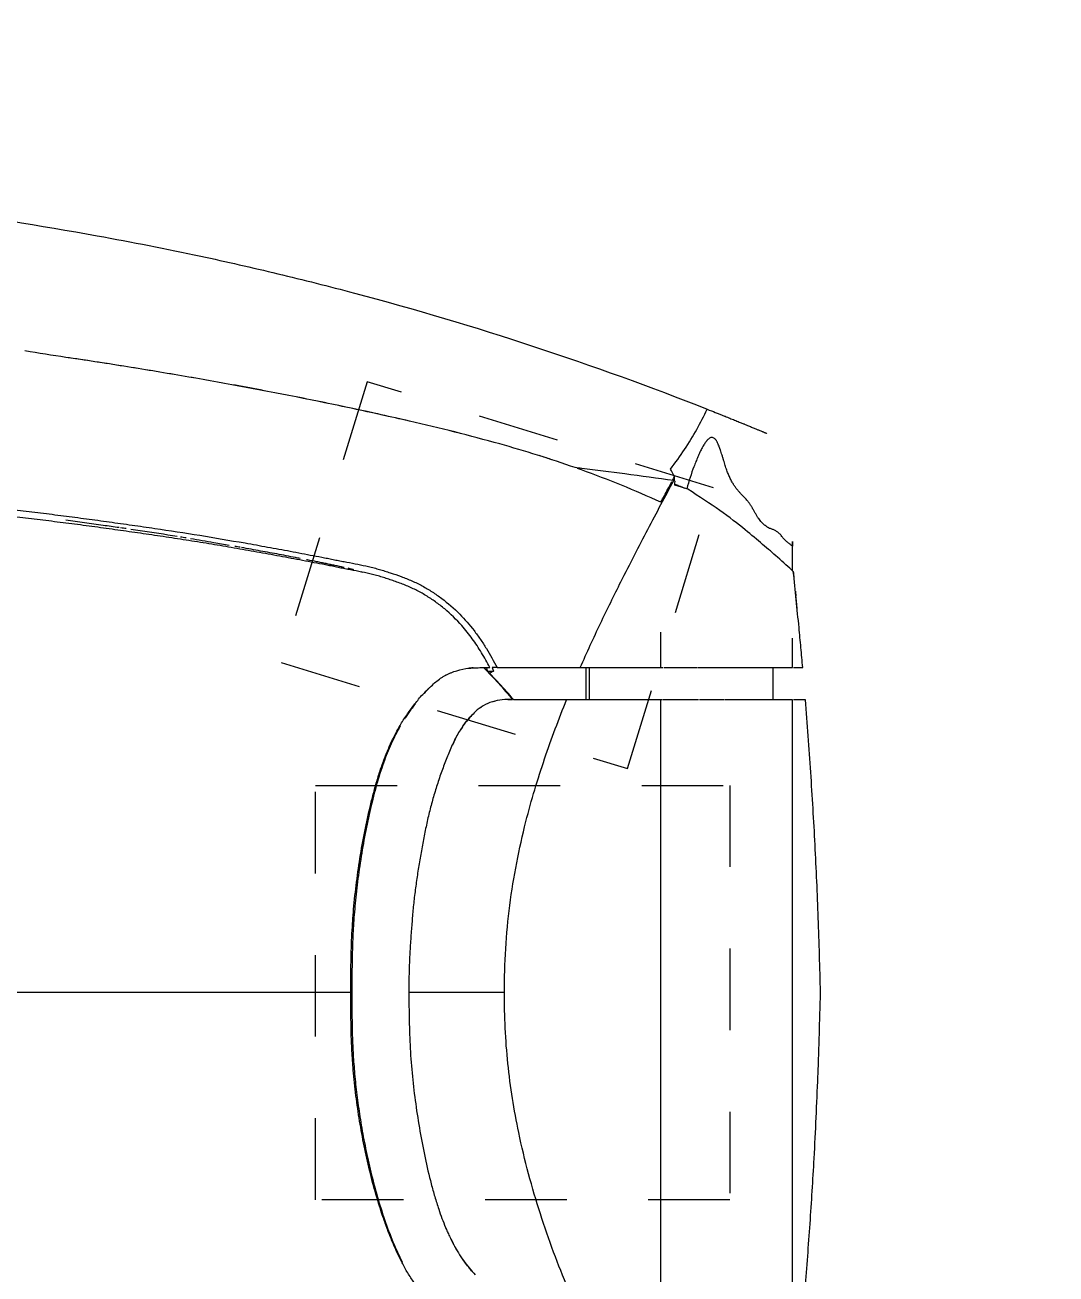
# Model space of a CAD drawing. Header units: metres. Extents: x -22 to 564, y 0 to 143.
# Drawn here: x 26.947 to 28.211, y 36.01 to 37.541 of the extents above; entities that cross this region are included whole.
import ezdxf
from ezdxf.xclip import XClip

# ---------------------------------------------------------------- set-up
doc = ezdxf.new("R2010")
doc.units = ezdxf.units.M
doc.header["$XCLIPFRAME"] = 2
doc.linetypes.add('XREF PB NEURO-ONCOLOGIA$0$XREF PB NEURO-ONCOLOGIA$0$Dash Tight', pattern=[2, 1, -1])
doc.layers.add('XREF  PB CONJ$0$PARQUE', color=251, linetype='Continuous')
doc.layers.add('XREF PB NEURO-ONCOLOGIA$0$EQUIPO', color=8, linetype='Continuous')

# ---------------------------------------------------------------- blocks, each defined once
blk = doc.blocks.new('*U218')
at = {"linetype": 'XREF PB NEURO-ONCOLOGIA$0$XREF PB NEURO-ONCOLOGIA$0$Dash Tight'}
for p, q in [((851.5, 748.8), (746.2, 404.5)), ((1276.1, 619), (851.5, 748.8)), ((1170.8, 274.7), (1276.1, 619)), ((746.2, 404.5), (1170.8, 274.7)), ((788.1, -254), (788.1, 254)), ((788.1, 254), (1296.1, 254)), ((1296.1, 254), (1296.1, -254)), ((1296.1, -254), (788.1, -254))]:
    blk.add_line(p, q, dxfattribs=at)
for p, q in [((1228.1, 627.4), (1228.3, 632.7)), ((1228.7, 622.2), (1228.8, 624.5)), ((1236.7, 619.7), (1228.7, 622.2)), ((1228.8, 624.5), (1228.9, 626.8)), ((1244.5, 617.1), (1236.7, 619.7)), ((1372.9, 517.1), (1372.9, 547.5)), ((1211.6, 398.5), (1211.6, 441.9)), ((1372.9, 398.5), (1372.9, 434.4)), ((994.8, 398.5), (1002, 398.5)), ((1010.8, 398.5), (1004.9, 398.5)), ((1010.8, 398.5), (1112.7, 398.5)), ((1112.7, 398.5), (1212.4, 398.5)), ((1119.9, 359), (1119.9, 398.5)), ((1123.7, 398.5), (1123.7, 359)), ((1211.6, 398.5), (1214.5, 398.5)), ((1215.4, 398.5), (1250.5, 398.5)), ((1249.6, 398.5), (1256.3, 398.5)), ((1257.3, 398.5), (1314.9, 398.5)), ((1314.9, 398.5), (1370.8, 398.5)), ((1349.4, 359), (1349.4, 398.5)), ((1369.8, 398.5), (1372.9, 398.5)), ((1374.2, 398.5), (1380.9, 398.5)), ((1380.9, 398.5), (1385.4, 398.5)), ((999.2, 394.1), (1006.4, 394.1)), ((1006.4, 394.1), (1001.2, 391.1)), ((1025.2, 359.4), (1025.2, 359.4)), ((1096, 359), (1031.2, 359)), ((1212.4, 359), (1096, 359)), ((1211.6, -363.1), (1211.6, 359)), ((1213, 359), (1211.6, 359)), ((1247.6, 359), (1213.9, 359)), ((1257.7, 359), (1246.7, 359)), ((1286.6, 359), (1258.7, 359)), ((1289.5, 359), (1285.7, 359)), ((1314.9, 359), (1290.5, 359)), ((1370.8, 359), (1314.9, 359)), ((1372.9, 359), (1369.8, 359)), ((1372.9, -363.1), (1372.9, 359)), ((1380.9, 359), (1374.2, 359)), ((1388.8, 359), (1380.9, 359)), ((831.5, 0), (-80.7, 0)), ((1006.1, 0), (902.7, 0)), ((1020, 0), (1006.1, 0))]:
    blk.add_line(p, q)
for centre, major_axis, ratio, start_param, end_param in [((536.5, 42.5), (195.6, 970), 0.821334, 5.520366, 5.531935), ((-126.1, 960.6), (-1486.5, 465.6), 0.123954, 3.605786, 3.608456)]:
    blk.add_ellipse(centre, major_axis=major_axis, ratio=ratio, start_param=start_param, end_param=end_param)
for points, knots in [([(25.5, 997.4), (72.7, 992.6), (166.9, 982), (332.1, 959.7), (450, 940.5), (520.7, 927.8)], [0, 0, 0, 0, 0.285714, 0.571429, 1, 1, 1, 1]), ([(520.7, 927.8), (563.1, 920.2), (637, 905.6), (742, 881.7), (804.7, 865.9), (835.9, 857.6)], [0, 0, 0, 0, 0.4, 0.7, 1, 1, 1, 1]), ([(1268.3, 715.3), (1271.9, 713.8), (1276.9, 711.9), (1282.7, 709.5), (1286.8, 707.9), (1290.3, 706.5), (1293.3, 705.3), (1296.1, 704.2), (1298.9, 703), (1301.9, 701.8), (1304.8, 700.6), (1307.5, 699.5), (1310, 698.5), (1312, 697.7), (1313.5, 697.1), (1315, 696.5), (1317.4, 695.5), (1320.5, 694.2), (1323.7, 692.9), (1325.9, 692), (1327.8, 691.2), (1330.2, 690.2), (1332.9, 689.1), (1335.2, 688.2), (1336.7, 687.5), (1337.8, 687.1), (1338.9, 686.6), (1340, 686.2), (1340.9, 685.8), (1341.3, 685.6), (1341.4, 685.6)], [0, 0, 0, 0, 0.0277778, 0.0416667, 0.0555556, 0.0694444, 0.0833333, 0.0972222, 0.1111111, 0.125, 0.1388889, 0.1527778, 0.1666667, 0.1805556, 0.1944444, 0.2083333, 0.2222222, 0.25, 0.2638889, 0.2777778, 0.2916667, 0.3055556, 0.3333333, 0.3611111, 0.375, 0.3888889, 0.4027778, 0.4166667, 0.4305556, 0.4444444, 0.4444444, 0.4444444, 0.4444444]), ([(1273.6, 680.7), (1273.1, 680.6), (1272.1, 680.3), (1270.6, 679.3), (1269.4, 678.2), (1268.4, 677.1), (1267.7, 676.3), (1267, 675.5), (1266, 674.3), (1264.9, 672.5), (1263.7, 670.6), (1262.8, 669.1), (1261.9, 667.5), (1260.8, 665.4), (1259.5, 662.6), (1258.2, 659.8), (1256.5, 656), (1254.5, 651), (1251.2, 642.7), (1247.4, 631.8), (1244.6, 622.4), (1243.3, 617.5)], [0.6, 0.6, 0.6, 0.6, 0.6166667, 0.6333333, 0.65, 0.6583333, 0.6666667, 0.675, 0.6833333, 0.7, 0.7166667, 0.725, 0.7333333, 0.75, 0.7666667, 0.7833333, 0.8, 0.8333333, 0.8666667, 0.9333333, 0.9985039, 0.9985039, 0.9985039, 0.9985039]), ([(1313.9, 607.1), (1312.5, 608.5), (1310.3, 610.8), (1307.8, 613.6), (1306.3, 615.2), (1305.1, 616.6), (1304, 618.1), (1302.5, 620.1), (1300.6, 622.9), (1298.3, 626.9), (1296.1, 631.4), (1294.3, 635.5), (1292.9, 639), (1291.8, 641.8), (1290.9, 644.8), (1289.9, 647.9), (1289.1, 650.6), (1288.6, 652.5), (1288.2, 653.6), (1288, 654.3), (1287.7, 655.1), (1287.4, 656.2), (1286.9, 658), (1286, 660.7), (1285.2, 663.3), (1284.6, 665.1), (1284.2, 666.1), (1284, 666.8), (1283.7, 667.5), (1283.3, 668.5), (1282.7, 670.2), (1281.7, 672.6), (1280.8, 674.8), (1279.9, 676.3), (1279.3, 677.3), (1278.6, 678.1), (1277.7, 679), (1276.5, 680), (1275.3, 680.5), (1274.3, 680.7), (1273.9, 680.7), (1273.7, 680.7)], [0, 0, 0, 0, 0.0666667, 0.1, 0.1166667, 0.1333333, 0.15, 0.1666667, 0.2, 0.2333333, 0.2666667, 0.3, 0.3166667, 0.3333333, 0.35, 0.3666667, 0.3833333, 0.3916667, 0.3958333, 0.4, 0.4041667, 0.4083333, 0.4166667, 0.4333333, 0.45, 0.4583333, 0.4625, 0.4666667, 0.4708333, 0.475, 0.4833333, 0.5, 0.5166667, 0.525, 0.5333333, 0.5416667, 0.55, 0.5666667, 0.5833333, 0.5916667, 0.5988737, 0.5988737, 0.5988737, 0.5988737]), ([(1078.3, 653.1), (1073.7, 654.7), (1068.4, 656.4), (1063.1, 658.1), (1062.4, 658.3)], [0.68003474, 0.68003474, 0.68003474, 0.68003474, 0.75, 0.75962629, 0.75962629, 0.75962629, 0.75962629]), ([(1211.6, 601.2), (1195.6, 608.4), (1163.4, 622.4), (1129, 635.5), (1110.9, 642), (1109.3, 642.6)], [0, 0, 0, 0, 0.25, 0.5, 0.5246, 0.5246, 0.5246, 0.5246]), ([(1227.3, 627.8), (1207.4, 630.5), (1170, 635.5), (1132.2, 640.3), (1114.6, 642.5)], [-1, -1, -1, -1, -0.5, -0.0661507, -0.0661507, -0.0661507, -0.0661507]), ([(-89.1, 624.5), (-70.1, 624.2), (-41.5, 623.6), (-3.1, 622.5), (25.7, 621.5), (49.5, 620.6), (68.5, 619.8), (82.8, 619.1), (97, 618.4), (111.3, 617.7), (125.6, 616.9), (140.1, 616.1), (155.1, 615.1), (175.6, 613.8), (200.9, 612.1), (222.8, 610.6), (240, 609.3), (253.3, 608.3), (267.1, 607.2), (285.7, 605.7), (309.1, 603.6), (337.3, 600.9), (365.7, 597.9), (394.3, 594.8), (422.9, 591.5), (451.2, 588.1), (479.3, 584.6), (507.4, 580.9), (535.3, 577.1), (563.3, 573.2), (600.4, 567.8), (646.1, 560.8), (692.5, 552.9), (724.9, 547.1), (743.4, 543.7), (757.2, 541.2), (771.3, 538.5), (785.3, 535.8), (797, 533.6), (806.3, 531.7), (813.1, 530.3), (819.9, 529), (828.9, 527.3), (840.1, 525.2), (851.1, 522.9), (858.8, 520.9), (863.2, 519.7), (867.6, 518.5), (873.2, 516.8), (882.1, 514), (893.3, 510.2), (904.3, 505.8), (912.8, 501.9), (919.1, 498.6), (925.2, 495.1), (933.2, 490.1), (946.8, 480.6), (957.9, 471.1), (965, 464.1)], [0, 0, 0, 0, 0.052632, 0.078947, 0.105263, 0.131579, 0.144737, 0.157895, 0.171053, 0.184211, 0.197368, 0.210526, 0.223684, 0.236842, 0.263158, 0.289474, 0.302632, 0.315789, 0.328947, 0.342105, 0.368421, 0.394737, 0.421053, 0.447368, 0.473684, 0.5, 0.526316, 0.552632, 0.578947, 0.605263, 0.631579, 0.684211, 0.736842, 0.763158, 0.776316, 0.789474, 0.802632, 0.815789, 0.828947, 0.835526, 0.842105, 0.848684, 0.855263, 0.868421, 0.881579, 0.888158, 0.891447, 0.894737, 0.901316, 0.907895, 0.921053, 0.934211, 0.940789, 0.947368, 0.953947, 0.960526, 0.973684, 1, 1, 1, 1]), ([(967.6, 449.9), (960.9, 457.3), (950.4, 467.5), (937.2, 477.8), (929.4, 483.1), (923.4, 486.9), (917.3, 490.5), (908.9, 494.8), (898.1, 499.6), (886.9, 503.7), (879.2, 506.4), (874.7, 507.8), (871.4, 508.9), (868.1, 509.9), (863.7, 511.2), (855.9, 513.2), (844.7, 515.6), (833.4, 517.8), (824.3, 519.5), (817.5, 520.9), (810.6, 522.3), (801.4, 524.2), (789.8, 526.4), (775.8, 529.1), (761.8, 531.7), (747.8, 534.4), (729, 537.8), (705.6, 542), (678.1, 546.8), (650.6, 551.4), (622.5, 555.8), (594.4, 560.1), (566.6, 564.1), (538.8, 568), (510.6, 571.9), (482.3, 575.6), (454, 579.1), (425.7, 582.6), (402.2, 585.3), (383.2, 587.4), (368.9, 588.9), (354.2, 590.5), (339.2, 592), (324.4, 593.5), (310, 594.8), (296.8, 596), (284.2, 597.1), (271.6, 598.2), (258.3, 599.2), (243.9, 600.3), (228.9, 601.4), (213.7, 602.5), (198.8, 603.5), (184.5, 604.5), (165.6, 605.8), (142, 607.2), (113.1, 608.9), (84.3, 610.3), (55.3, 611.6), (16.7, 613.1), (-31.2, 614.5), (-69.6, 615.3), (-88.8, 615.7)], [0, 0, 0, 0, 0.026316, 0.039474, 0.046053, 0.052632, 0.059211, 0.065789, 0.078947, 0.092105, 0.098684, 0.101974, 0.105263, 0.108553, 0.111842, 0.118421, 0.131579, 0.144737, 0.151316, 0.157895, 0.164474, 0.171053, 0.184211, 0.197368, 0.210526, 0.223684, 0.236842, 0.263158, 0.289474, 0.315789, 0.342105, 0.368421, 0.394737, 0.421053, 0.447368, 0.473684, 0.5, 0.526316, 0.552632, 0.565789, 0.578947, 0.592105, 0.605263, 0.618421, 0.631579, 0.644737, 0.657895, 0.671053, 0.684211, 0.697368, 0.710526, 0.723684, 0.736842, 0.75, 0.763158, 0.789474, 0.815789, 0.842105, 0.868421, 0.894737, 0.947368, 1, 1, 1, 1]), ([(1112.7, 398.5), (1120.9, 417), (1137.4, 453), (1165.4, 509.8), (1195.8, 568.6), (1217, 608.5), (1227.3, 627.8)], [-1, -1, -1, -1, -0.785714, -0.571429, -0.285714, 0, 0, 0, 0]), ([(1211.6, 601.2), (1214.4, 606.5), (1218.9, 615), (1223.4, 623.4), (1225.1, 626.5)], [-1, -1, -1, -1, -0.5, -0.1969351, -0.1969351, -0.1969351, -0.1969351]), ([(1228.8, 623.5), (1230.4, 622.8), (1234.5, 621.1), (1238.3, 619.4), (1240.6, 618.4)], [0.2662602, 0.2662602, 0.2662602, 0.2662602, 0.5, 0.8523287, 0.8523287, 0.8523287, 0.8523287]), ([(1372.9, 547.5), (1372.1, 548), (1370.9, 548.8), (1369.3, 550.1), (1368, 551.1), (1366.7, 552.2), (1365.3, 553.3), (1364, 554.6), (1362.6, 556), (1361.2, 557.6), (1359.9, 559.3), (1358.5, 561.1), (1357.1, 562.6), (1355.6, 563.9), (1354, 565), (1352.4, 565.9), (1350.8, 566.9), (1349.2, 567.6), (1347.5, 568.2), (1346, 568.7), (1344.9, 569.1), (1344, 569.6), (1343.1, 570.1), (1342, 570.8), (1340.5, 571.8), (1338.7, 573.1), (1336.3, 575.3), (1333.9, 577.9), (1331.8, 580.7), (1330.5, 582.4), (1329.6, 583.7), (1328.7, 585.2), (1327.5, 587.3), (1325.9, 590.2), (1324.3, 593.2), (1323.1, 595.4), (1322.1, 596.9), (1321.1, 598.3), (1319.8, 600.2), (1317.4, 603.3), (1315.3, 605.6), (1313.9, 607.1)], [0, 0, 0, 0, 0.055556, 0.083333, 0.111111, 0.138889, 0.166667, 0.194444, 0.222222, 0.25, 0.277778, 0.305556, 0.333333, 0.361111, 0.388889, 0.416667, 0.444444, 0.472222, 0.5, 0.527778, 0.541667, 0.555556, 0.569444, 0.583333, 0.611111, 0.638889, 0.666667, 0.722222, 0.75, 0.763889, 0.777778, 0.791667, 0.805556, 0.833333, 0.861111, 0.875, 0.888889, 0.902778, 0.916667, 0.944444, 1, 1, 1, 1]), ([(547.5, 570), (541, 570.9), (519.4, 574), (497.6, 577), (482.2, 579)], [0.8806659, 0.8806659, 0.8806659, 0.8806659, 0.9166667, 1, 1, 1, 1]), ([(618.6, 559.1), (603.6, 561.6), (584.5, 564.5), (565.6, 567.3), (561.7, 567.9)], [0.75, 0.75, 0.75, 0.75, 0.8333333, 0.8544173, 0.8544173, 0.8544173, 0.8544173]), ([(1373.9, 516.2), (1368.3, 521.4), (1352.2, 536.1), (1330.1, 554.8), (1314.9, 567.4)], [0, 0, 0, 0, 0.4, 1, 1, 1, 1]), ([(682.4, 548.3), (676.1, 549.4), (660.2, 552.2), (644.6, 554.9), (635, 556.4)], [0.63238667, 0.63238667, 0.63238667, 0.63238667, 0.66666667, 0.71960291, 0.71960291, 0.71960291, 0.71960291]), ([(1372.9, 548.2), (1372.9, 548.4), (1372.9, 549.3), (1372.9, 550.8), (1372.9, 552.1), (1372.9, 552.9), (1372.9, 553.2), (1372.9, 553), (1372.9, 552.4), (1372.9, 550.9), (1372.9, 549.1), (1372.9, 547.5)], [0.8079764, 0.8079764, 0.8079764, 0.8079764, 0.8125, 0.8333333, 0.8541667, 0.875, 0.8958333, 0.9166667, 0.9375, 0.9583333, 1, 1, 1, 1]), ([(769.4, 532.2), (768.4, 532.4), (763.6, 533.3), (755, 535), (743.6, 537.2), (728.3, 540), (713, 542.8), (701.3, 545), (697.3, 545.7)], [0.4741437, 0.4741437, 0.4741437, 0.4741437, 0.4791667, 0.5, 0.5208333, 0.5416667, 0.5833333, 0.6053685, 0.6053685, 0.6053685, 0.6053685]), ([(823.3, 521.3), (823.1, 521.3), (819.4, 522.1), (813.9, 523.2), (806.6, 524.7), (801.1, 525.9), (795.5, 527.1), (787.9, 528.6), (781.7, 529.8), (777.5, 530.7), (777.1, 530.7)], [0.37420691, 0.37420691, 0.37420691, 0.37420691, 0.375, 0.39583333, 0.40625, 0.41666667, 0.42708333, 0.4375, 0.45833333, 0.46020832, 0.46020832, 0.46020832, 0.46020832]), ([(835, 518.5), (834.5, 518.6), (832.2, 519.2), (829.9, 519.7), (828.2, 520.2)], [0.35125234, 0.35125234, 0.35125234, 0.35125234, 0.35416667, 0.36460746, 0.36460746, 0.36460746, 0.36460746]), ([(965, 464.1), (971.2, 457.7), (980, 447.6), (990.4, 433.1), (1000.1, 418.1), (1006.7, 406.4), (1010.8, 398.5)], [0, 0, 0, 0, 0.333333, 0.5, 0.666667, 1, 1, 1, 1]), ([(999.7, 392.7), (999.5, 393.3), (998.9, 395.3), (998.2, 397.2), (997.7, 398.5)], [0.2625446, 0.2625446, 0.2625446, 0.2625446, 0.5, 1, 1, 1, 1]), ([(831.5, 0), (831.4, 11.1), (831.5, 27.9), (832, 50.8), (832.6, 68), (833.6, 85.1), (835.3, 107.8), (838.3, 135.5), (843.2, 168.8), (849.1, 201.6), (855.1, 228.3), (860.5, 249.1), (864.9, 264.5), (869.9, 279.7), (875.5, 294.4), (881.8, 308.7), (888.8, 322.5), (896.7, 335.6), (903.8, 345.9), (909.9, 353.9), (914.6, 359.8), (919.5, 365.5), (923.8, 369.9), (927.4, 373.3), (931, 376.7), (935.6, 380.9), (940.5, 384.7), (944.6, 387.4), (947.8, 389.2), (951.1, 390.8), (955.6, 392.7), (963.7, 395.6), (971.2, 397.1), (976.5, 397.7)], [0, 0, 0, 0, 0.071429, 0.107143, 0.142857, 0.178571, 0.214286, 0.285714, 0.357143, 0.428571, 0.5, 0.535714, 0.571429, 0.607143, 0.642857, 0.678571, 0.714286, 0.75, 0.785714, 0.803571, 0.821429, 0.839286, 0.857143, 0.866071, 0.875, 0.892857, 0.910714, 0.919643, 0.928571, 0.9375, 0.946429, 0.964286, 1, 1, 1, 1]), ([(948.5, 389.4), (948.2, 389.3), (947.7, 388.9), (947.1, 388.6), (946.9, 388.5)], [0.042129017, 0.042129017, 0.042129017, 0.042129017, 0.043478261, 0.044637495, 0.044637495, 0.044637495, 0.044637495]), ([(910.6, 354.2), (908.8, 351.8), (904.6, 346.2), (900.7, 340.5), (898.5, 337.3)], [0.10520753, 0.10520753, 0.10520753, 0.10520753, 0.11594203, 0.130109, 0.130109, 0.130109, 0.130109]), ([(1020, 0), (1019.8, 18), (1020.7, 53.8), (1025.8, 107.2), (1034.3, 159.3), (1048, 220), (1064.5, 274.7), (1082, 323.7), (1091.3, 347.3), (1096, 359)], [-1, -1, -1, -1, -0.861111, -0.722222, -0.583333, -0.444444, -0.222222, -0.111111, 0, 0, 0, 0]), ([(1407.2, 0), (1406.8, 15.5), (1406.1, 46.2), (1404.6, 91.5), (1402.8, 136.4), (1399.9, 196.1), (1396.4, 255.4), (1392.3, 314.6), (1390, 344.2), (1388.8, 359)], [0, 0, 0, 0, 0.125, 0.25, 0.375, 0.5, 0.75, 0.875, 1, 1, 1, 1]), ([(984.2, 344.5), (980.3, 340.6), (974.7, 334.5), (968.1, 325.7), (963.6, 318.8), (959.5, 311.4), (955.8, 303.7), (952.5, 295.7), (949.2, 287.7), (946, 279.7), (941.9, 268.7), (937.2, 254.8), (932.1, 238), (927.5, 220.9), (923.6, 203.3), (920.1, 185.4), (916.7, 167.2), (913.7, 148.9), (911, 130.6), (908.7, 112.2), (907, 93.9), (905.8, 78.5), (904.9, 65.7), (904.2, 55.9), (903.6, 46.1), (903.2, 36.5), (902.9, 27.2), (902.6, 14.9), (902.6, 5.9), (902.7, 0)], [0, 0, 0, 0, 0.05, 0.075, 0.1, 0.125, 0.15, 0.175, 0.2, 0.225, 0.25, 0.3, 0.35, 0.4, 0.45, 0.5, 0.55, 0.6, 0.65, 0.7, 0.75, 0.8, 0.825, 0.85, 0.875, 0.9, 0.925, 0.95, 1, 1, 1, 1]), ([(892.1, 326.8), (888.1, 319.9), (880.8, 305.5), (871.3, 281.8), (863, 255.5), (855.5, 226.1), (848.9, 195), (843.4, 163.1), (839, 131.8), (836, 102.2), (834.1, 74.9), (833.2, 49.4), (832.8, 25.4), (832.8, 2.7), (832.8, -26.2), (833.1, -54.3), (834.8, -84.5), (836.9, -108.9), (840, -135), (844.1, -162.5), (849.4, -190.9), (858, -229.9), (869.2, -269.3), (882.9, -305.8), (890.6, -322.6), (894.6, -330.5)], [0.1449275, 0.1449275, 0.1449275, 0.1449275, 0.173913, 0.2028986, 0.2318841, 0.2608696, 0.2898551, 0.3188406, 0.3478261, 0.3768116, 0.4057971, 0.4347826, 0.4637681, 0.4927536, 0.5217391, 0.5797101, 0.6086957, 0.6376812, 0.6666667, 0.6956522, 0.7246377, 0.7536232, 0.8115942, 0.8405797, 0.8695652, 0.8695652, 0.8695652, 0.8695652]), ([(976.7, -396.6), (971.7, -396.1), (964.5, -395), (955.5, -392.4), (949.1, -389.9), (942.9, -386.9), (937, -383.3), (931.4, -379.2), (926.1, -374.9), (921.1, -370.2), (916.5, -365), (912.1, -359.5), (907.9, -353.9), (904, -348.1), (900.3, -342.1), (896.8, -335.8), (893.5, -329.5), (890.3, -323.2), (886.2, -314.4), (881.4, -303.3), (876.1, -289.7), (869.5, -271.2), (862.1, -247.4), (851.7, -208.1), (843.6, -167.9), (837.6, -126.4), (834.5, -97.5), (833, -75.3), (832.2, -59.5), (831.9, -47.7), (831.7, -35.8), (831.5, -19.9), (831.4, -8), (831.5, 0)], [0, 0, 0, 0, 0.033333, 0.05, 0.066667, 0.083333, 0.1, 0.116667, 0.133333, 0.15, 0.166667, 0.183333, 0.2, 0.216667, 0.233333, 0.25, 0.266667, 0.283333, 0.3, 0.333333, 0.366667, 0.4, 0.466667, 0.533333, 0.666667, 0.733333, 0.8, 0.85, 0.875, 0.9, 0.925, 0.95, 1, 1, 1, 1]), ([(902.7, 0), (902.7, -11.3), (902.9, -34), (904, -68.5), (906.7, -102.7), (910.8, -136.5), (916, -169.9), (922.3, -202.5), (928.5, -229.3), (934.3, -250.2), (938.7, -264.3), (943.2, -276.8), (946.7, -286), (949.9, -293.2), (953.1, -300.3), (957.5, -309.1), (963.2, -319.2), (971.7, -331.8), (978.9, -340.5), (984, -345.9)], [0, 0, 0, 0, 0.090909, 0.181818, 0.272727, 0.363636, 0.454545, 0.545455, 0.636364, 0.681818, 0.727273, 0.761364, 0.795455, 0.8125, 0.829545, 0.863636, 0.897727, 0.931818, 1, 1, 1, 1]), ([(1097.7, -363.1), (1091.7, -348.4), (1079.9, -318.4), (1058.1, -255.8), (1040.8, -192.5), (1029.3, -129.8), (1023.6, -87), (1020.4, -43.6), (1019.8, -14.6), (1020, 0)], [-1, -1, -1, -1, -0.861111, -0.722222, -0.444444, -0.333333, -0.222222, -0.111111, 0, 0, 0, 0]), ([(1388.4, -363.1), (1390.6, -336.5), (1394.6, -283.3), (1399, -213.3), (1402, -153.1), (1403.8, -111.1), (1405.1, -77.3), (1406.1, -43.3), (1406.8, -17.4), (1407.2, 0)], [0, 0, 0, 0, 0.222222, 0.444444, 0.583333, 0.722222, 0.791667, 0.861111, 1, 1, 1, 1]), ([(982.2, -343.9), (980.2, -342), (975.3, -336.3), (970.7, -329.9), (967.8, -325.5)], [0.16119221, 0.16119221, 0.16119221, 0.16119221, 0.19542914, 0.25659759, 0.25659759, 0.25659759, 0.25659759])]:
    blk.add_open_spline(points, degree=3, knots=knots)
for points in [[(835.9, 857.6), (909.9, 837.9), (1056.6, 794.2), (1198.8, 742.7), (1268.3, 715.3)], [(482.2, 778.8), (465.5, 781.3), (448.7, 783.9), (432, 786.8)], [(482.2, 778.8), (465.5, 781.3), (448.7, 783.9), (432, 786.8)], [(903.4, 700.6), (857.3, 711.2), (764.7, 730.9), (624.1, 756.7), (529.7, 771.8), (482.2, 778.8)], [(553.2, 767.9), (529.6, 771.6), (505.9, 775.3), (482.2, 778.8)], [(623.9, 756.2), (600.4, 760.2), (576.8, 764.1), (553.2, 767.9)], [(694.3, 743.7), (670.9, 748), (647.4, 752.1), (623.9, 756.2)], [(764.4, 730.3), (741.1, 734.9), (717.8, 739.4), (694.3, 743.7)], [(834.1, 715.9), (810.9, 720.9), (787.7, 725.7), (764.4, 730.3)], [(903.4, 700.6), (880.4, 705.9), (857.3, 711), (834.1, 715.9)], [(1223.2, 641.7), (1229.4, 649.7), (1241, 665.7), (1255.9, 690.5), (1264.4, 707), (1268.3, 715.3)], [(1014, 672.6), (995.7, 677.7), (959, 687.5), (922, 696.4), (903.4, 700.6)], [(958.9, 687.3), (940.5, 691.9), (922, 696.4), (903.4, 700.6)], [(1014, 672.6), (995.7, 677.7), (977.4, 682.6), (958.9, 687.3)], [(1106.5, 643.6), (1091.2, 648.9), (1060.5, 659.2), (1029.6, 668.3), (1014, 672.6)], [(1114.4, 642.6), (1111.8, 642.9), (1109.1, 643.2), (1106.5, 643.6)], [(1225.9, 628), (1226.7, 629.6), (1227.5, 631.1), (1228.3, 632.7)], [(1314.9, 567.4), (1305.8, 574.9), (1285, 590.7), (1258.8, 608.1), (1244.5, 617.1)], [(556, 568.8), (553.8, 569.1), (551.6, 569.4), (549.3, 569.7)], [(629.5, 557.4), (627.3, 557.7), (625, 558.1), (622.8, 558.5)], [(696, 545.9), (693.7, 546.3), (691.4, 546.7), (689.1, 547.1)], [(846.5, 515), (845.7, 515.3), (844.9, 515.6), (844, 515.8)], [(1380.9, 447.5), (1379.8, 458.8), (1377.5, 481.6), (1375.1, 504.6), (1373.9, 516.2)], [(1373.9, 516.2), (1374.2, 513.5), (1374.4, 510.9), (1374.7, 508.5)], [(1376.4, 492.3), (1376.8, 488.5), (1377, 486.5), (1377, 486.1)], [(1378.7, 469.5), (1378.4, 472.8), (1377.8, 478.9), (1377.3, 483.9), (1377, 486.1)], [(1002, 398.5), (998.7, 404.7), (991.8, 416.9), (980.7, 433.9), (972.1, 444.6), (967.6, 449.9)], [(1385.4, 398.5), (1384.7, 406.6), (1383.2, 423), (1381.7, 439.4), (1380.9, 447.5)], [(976.5, 397.7), (979.4, 397.9), (985.3, 398.3), (991.3, 398.5), (994.3, 398.5)], [(994.3, 398.5), (1000.4, 392.2), (1012.5, 379.3), (1024.1, 366), (1029.8, 359.3)], [(1031.2, 359), (1025.4, 365.8), (1013.5, 379.2), (1001.1, 392.1), (994.8, 398.5)], [(1004.9, 398.5), (1005.2, 397.7), (1005.7, 396.3), (1006.2, 394.9), (1006.4, 394.1)], [(981.5, 398.1), (979.2, 397.9), (977, 397.8), (975, 397.5)], [(927.1, 372.7), (925.1, 370.8), (923.2, 368.8), (921.3, 366.8)], [(1029.8, 359.3), (1025.5, 359.5), (1017, 359.3), (1004.8, 357), (993.6, 352), (987.2, 347.3), (984.2, 344.5)], [(1006.4, 356.9), (1007.1, 357.2), (1007.9, 357.4), (1008.7, 357.6)], [(1023.9, 359.4), (1025.8, 359.4), (1027.8, 359.4), (1029.8, 359.3)], [(965.9, 321.8), (969.7, 328.1), (974.1, 334), (979.4, 339.6)], [(989.6, 348.7), (990.2, 349.2), (990.9, 349.7), (991.6, 350.1)], [(898.2, 336.7), (897.8, 336.2), (897.5, 335.7), (897.2, 335.1)], [(956.4, 303.7), (957.5, 306.2), (958.7, 308.6), (959.9, 311)], [(961.8, -315.9), (959.4, -311.7), (957, -307.3), (954.8, -302.7)]]:
    blk.add_open_spline(points, degree=3)
blk = doc.blocks.new('XREF PB NEURO-ONCOLOGIA')
at = {"layer": 'XREF PB NEURO-ONCOLOGIA$0$EQUIPO', "xscale": 0.0009999999999940395, "yscale": 0.0009999999999940395, "zscale": 0.0009999999999940395, "rotation": 270}
blk.add_blockref('*U218', (2.8817, 18.9862), dxfattribs=at)
blk = doc.blocks.new('XREF  PB CONJ')
at = {"layer": 'XREF  PB CONJ$0$PARQUE', "true_color": 0x136734}
h = blk.add_hatch(dxfattribs=at)
h.set_pattern_fill('CROSS', color=116, scale=0.02, angle=90)
edge = h.paths.add_edge_path()
edge.add_line((3.5883, 104.6056), (1.6936, 104.3684))
edge.add_line((1.6936, 104.3684), (2.4784, 17.6083))
edge.add_line((2.4784, 17.6083), (97.731, 17.9336))
edge.add_arc((97.7247, 19.237), 1.3034, 270.2752, 363.1006)
edge.add_line((99.0262, 19.3075), (96.4762, 19.3078))
edge.add_line((96.4762, 19.3078), (96.602, 20.224))
edge.add_line((96.602, 20.224), (62.4128, 20.224))
edge.add_arc((58.6329, 24.6535), 5.8231, 229.52466, 310.47534, ccw=False)
edge.add_line((54.8531, 20.224), (26.2527, 20.2188))
edge.add_line((26.2527, 20.2188), (4.2837, 20.0304))
edge.add_line((4.2837, 20.0304), (4.055, 46.6913))
edge.add_line((4.055, 46.6913), (2.3881, 46.6912))
edge.add_line((2.3881, 46.6912), (2.3881, 54.8033))
edge.add_line((2.3881, 54.8033), (3.9854, 54.8034))
edge.add_line((3.9854, 54.8034), (3.7464, 82.6679))
edge.add_line((3.7464, 82.6679), (3.6185, 95.2556))
edge.add_line((3.6185, 95.2556), (3.5883, 104.6056))

msp = doc.modelspace()

# ---------------------------------------------------------------- block references
at = {"rotation": 90}
msp.add_blockref('XREF PB NEURO-ONCOLOGIA', (45.501, 33.4734), dxfattribs=at)

# ---------------------------------------------------------------- next in the draw order: block references
ref = msp.add_blockref('XREF  PB CONJ', (67.8976, 28.71, 0), dxfattribs=dict(rotation=89.50849308405942))
XClip(ref).set_block_clipping_path([(-2.936402334, 82.9334608569), (21.1250270707, 82.9334608569), (21.1250270707, 49.0397586863), (26.6296707885, 49.0397586863), (26.6284018429, 17.4712422498), (-2.8531787476, 17.4341989701)])

doc.saveas('drawing.dxf')
